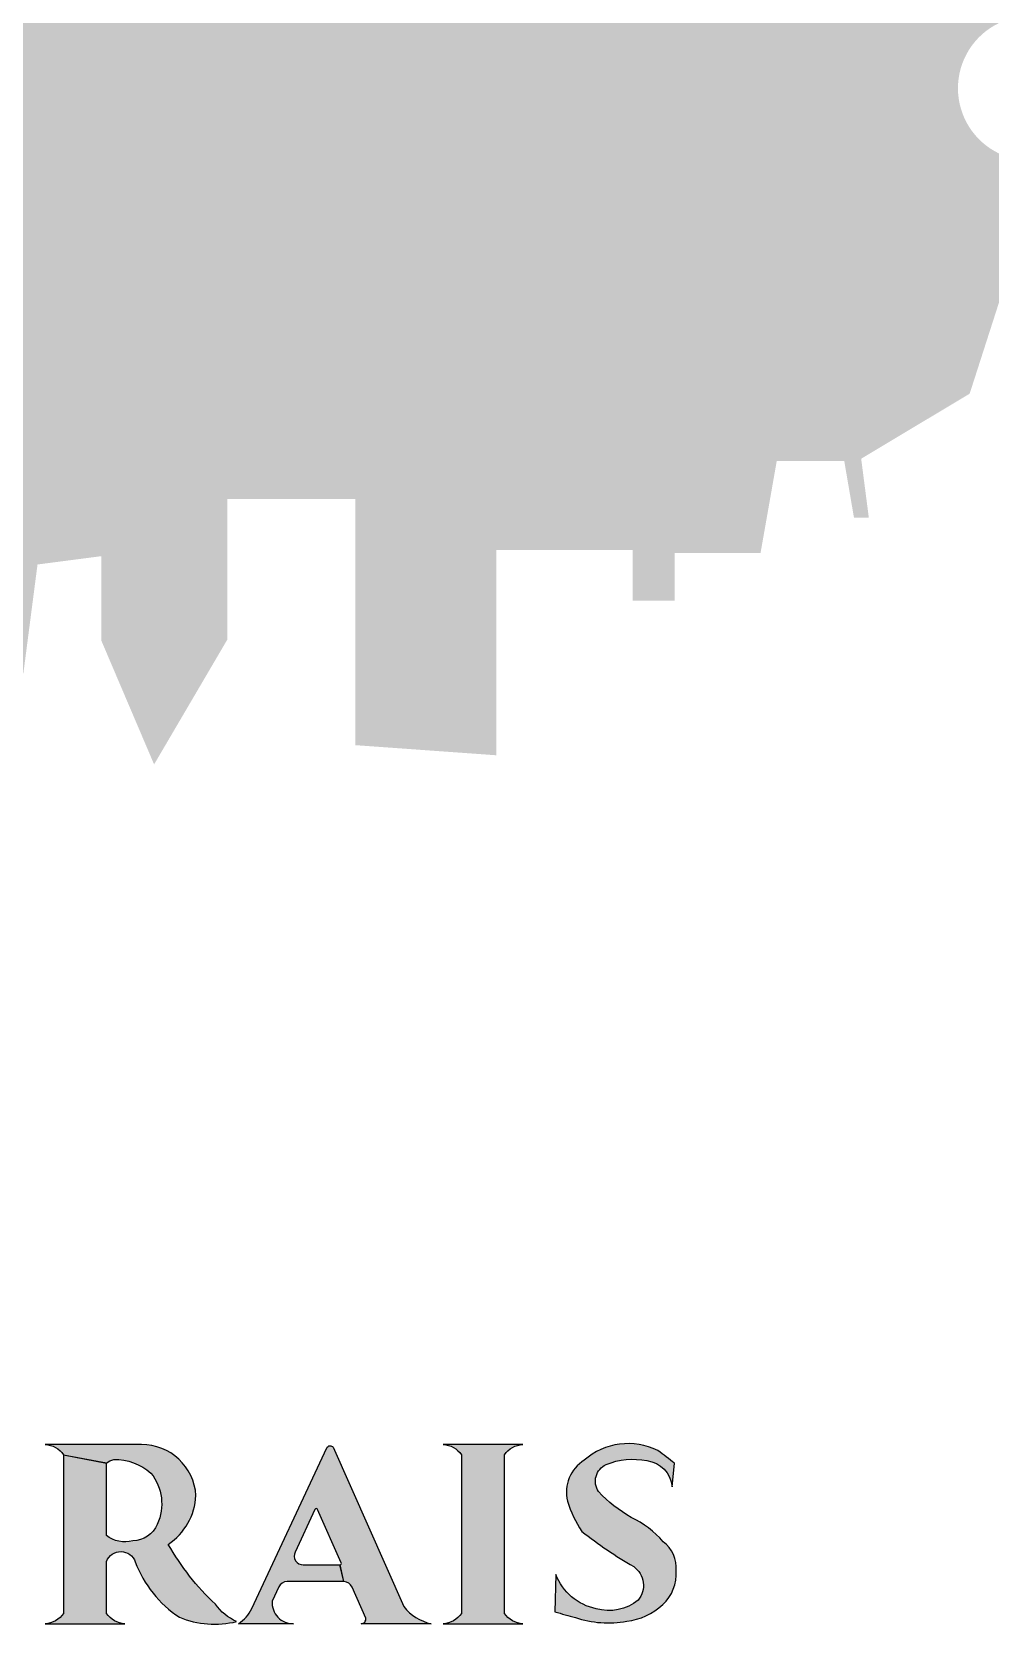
# Model space of a CAD drawing. Extents: x -1.9 to 86, y -1.6 to 61.
# Drawn here: x 74.774 to 75.38, y 7.635 to 8.632 of the extents above; entities that cross this region are included whole.
import ezdxf

# ---------------------------------------------------------------- set-up
doc = ezdxf.new("R2010")
doc.units = 0
doc.header["$MEASUREMENT"] = 0
doc.layers.get('0').update_dxf_attribs({"linetype": 'CONTINUOUS'})

msp = doc.modelspace()

# ---------------------------------------------------------------- hatches: boundary and pattern name
h = msp.add_hatch(color=256)
h.set_gradient(color1=(255, 255, 255), color2=(91, 91, 91), tint=1, name='CURVED')
h.paths.add_polyline_path([(73.65919667162493, 8.219217345326712), (73.60001291139301, 8.353032334762318), (73.60001291139301, 8.192327348729506), (73.64343309409841, 8.192327348729506)], flags=17)
edge = h.paths.add_edge_path()
edge.add_line((73.93256387819233, 8.272578201896891), (73.93256387819233, 8.353032334762482))
edge.add_line((73.93256387819233, 8.353032334762318), (73.82646376169768, 8.113139061467862))
edge.add_arc((73.82168270155157, 8.115253631132532), 0.005227804604488912, 270, 336.1411279704151, ccw=False)
edge.add_line((73.82168270155157, 8.11002582652786), (73.79714553637481, 8.11002582652786))
edge.add_line((73.79714553637459, 8.11002582652786), (73.79714553637459, 7.840138407167593))
edge.add_line((73.79714553637459, 7.840138407167828), (73.8227360364111, 7.829981164818278))
edge.add_line((73.82273603641178, 7.829981164818136), (73.82273603641178, 7.782798978153771))
edge.add_line((73.82273603641178, 7.782798978153878), (73.84967646705476, 7.805343235663827))
edge.add_line((73.84967646705545, 7.805343235663443), (73.8696976321506, 7.805343235663443))
edge.add_line((73.8696976321497, 7.805343235663443), (73.89276001331936, 7.795717580759117))
edge.add_line((73.89276001331936, 7.795717580759245), (73.89276001331936, 7.826874240006219))
edge.add_line((73.89276001331936, 7.826874240006006), (73.92945046465374, 7.837006502249018))
edge.add_line((73.92945046465306, 7.83700650224921), (73.92945046465306, 8.271773594712116))
edge.add_line((73.92945046465306, 8.271773594712371), (73.93256387819187, 8.272578201897055))
edge = h.paths.add_edge_path(flags=17)
edge.add_arc((74.49020776458778, 8.165598222613184), 0.07129698502019642, 28.79111662675934, 64.88071122991677)
edge.add_line((74.52047363850724, 8.230152362285637), (74.52836842884162, 8.199936119836337))
edge.add_line((74.52836842884093, 8.199936119836352), (74.55269111346738, 8.199936119836352))
edge = h.paths.add_edge_path()
edge.add_line((74.17936544390167, 8.306419001046905), (74.17936544390167, 8.620443656790968))
edge.add_line((74.17936544390167, 8.620443656790954), (74.3662787950378, 8.48659324054271))
edge.add_line((74.36627879503803, 8.486593240542703), (74.36627879503803, 8.37424048638914))
edge.add_arc((74.37150659964308, 8.374240486389269), 0.005227804604489208, 180, 270)
edge.add_line((74.37150659964308, 8.369012681784739), (74.45748232148375, 8.369012681784739))
edge.add_arc((74.45831292067291, 8.430665134806546), 0.06165804780090973, 269.2281418382186, 450.3257853274533)
edge.add_line((74.45796233326072, 8.492322185880013), (74.37150659964377, 8.492322185880013))
edge.add_arc((74.37150659964308, 8.487094381275824), 0.005227804604489208, 90, 180)
edge.add_line((74.36627879503803, 8.487094381275824), (74.1793654439019, 8.620944797524068))
edge.add_arc((74.18459324850718, 8.620944797524075), 0.005227804604489208, 90, 180, ccw=False)
edge.add_line((74.18459324850718, 8.62617260212825), (74.52169505526771, 8.62617260212825))
edge.add_arc((74.52373802887413, 8.384430366776257), 0.2417508678250299, 56.65671037308363, 90.4841974699915, ccw=False)
edge.add_arc((74.55608934586607, 8.463798288743945), 0.1585368287522042, -4.873497589609713, 50.6468058414215, ccw=False)
edge.add_arc((74.5648445455839, 8.461257418370195), 0.1496081027095822, 297.7002908840801, 355.8112263864524, ccw=False)
edge.add_arc((74.79692493571437, 8.602540159239922), 0.3183611755605353, 239.3003060874027, 247.7311382111136)
edge.add_arc((74.58968185450485, 8.164712537978403), 0.16735840124385, 22.985379362345725, 58.83885732105989, ccw=False)
edge.add_line((74.74375275675229, 8.230065361540838), (74.7689105410685, 8.230065361540838))
edge.add_line((74.76891054106827, 8.230065361540838), (74.7777723996297, 8.298284108095949))
edge.add_line((74.77777239962992, 8.298284108096098), (74.81781490388207, 8.30351153218615))
edge.add_line((74.81781490388252, 8.303511532186363), (74.81781490388252, 8.25041314021896))
edge.add_line((74.81781490388252, 8.250413140219123), (74.85074731231234, 8.173125075370443))
edge.add_line((74.85074731231188, 8.17312507537035), (74.89654013789195, 8.251203304483894))
edge.add_line((74.8965401378924, 8.251203304483923), (74.8965401378924, 8.339377846041494))
edge.add_line((74.8965401378924, 8.339377846041387), (74.97667759716282, 8.339377846041387))
edge.add_line((74.97667759716259, 8.339377846041387), (74.97667759716259, 8.185174377964792))
edge.add_line((74.97667759716259, 8.185174377964913), (75.06502766270737, 8.178832317655399))
edge.add_line((75.06502766270714, 8.178832317655406), (75.06502766270714, 8.307371978641385))
edge.add_line((75.06502766270714, 8.307371978641655), (75.15040416438191, 8.307371978641655))
edge.add_line((75.15040416438191, 8.307371978641655), (75.15040416438191, 8.275623571846921))
edge.add_line((75.15040416438191, 8.275623571846793), (75.17661324336481, 8.275623571846793))
edge.add_line((75.1766132433655, 8.275623571846793), (75.1766132433655, 8.305524066597144))
edge.add_line((75.1766132433655, 8.305524066596945), (75.23035508691473, 8.305524066596945))
edge.add_line((75.23035508691427, 8.305524066596945), (75.24050738516425, 8.36317549675703))
edge.add_line((75.24050738516425, 8.36317549675725), (75.28271940161639, 8.36317549675725))
edge.add_line((75.28271940161594, 8.36317549675725), (75.28882556425523, 8.327618297287053))
edge.add_line((75.28882556425592, 8.32761829728706), (75.29811753069984, 8.32761829728706))
edge.add_line((75.29811753069939, 8.32761829728706), (75.29333882499245, 8.364502252186725))
edge.add_line((75.2933388249929, 8.364502252186881), (75.36124098276431, 8.40523237369645))
edge.add_line((75.36124098276386, 8.40523237369645), (75.37968119823299, 8.462573380806418))
edge.add_line((75.37968119823321, 8.462573380806433), (75.37968119823321, 8.555594486431687))
edge.add_arc((75.39920399210641, 8.596459415321391), 0.04528887163300029, 115.5479368449065, 244.4643475700548, ccw=False)
edge.add_line((75.37967243709849, 8.637320157516683), (72.7910738042859, 8.637320157516683))
edge.add_arc((72.7631595277065, 8.589031863670513), 0.05577603571010523, -13.735721130798993, 59.9688479829353, ccw=False)
edge.add_arc((72.72478751189882, 8.611508937098847), 0.09920693683441938, 301.3760795084615, 338.8959344118896, ccw=False)
edge.add_line((72.77643992463308, 8.52680920525269), (72.81001299827753, 8.402823698673785))
edge.add_arc((72.7989060674457, 8.293694294141574), 0.1096931668156756, 38.356784728823584, 84.1885831267299, ccw=False)
edge.add_arc((72.8479724401628, 8.33923173432261), 0.04327949998463974, -63.662093375288975, 31.375701434723908, ccw=False)
edge.add_line((72.86717400512143, 8.300444945050316), (72.86680557330519, 8.270563079532025))
edge.add_line((72.86680557330519, 8.270563079532039), (72.92159683831218, 8.173376416042046))
edge.add_line((72.92159683831287, 8.173376416041933), (72.96326902962832, 8.172219440658864))
edge.add_arc((72.9676145306988, 8.120936170706017), 0.05146704923163702, -36.624065952300384, 94.84340274656921, ccw=False)
edge.add_line((73.008920284558, 8.09023288334491), (73.0695846428176, 8.084439808027902))
edge.add_line((73.06958464281738, 8.084439808028108), (73.08851809275379, 8.136191237237789))
edge.add_line((73.08851809275401, 8.136191237237782), (73.18026585391326, 8.153099189806717))
edge.add_line((73.18026585391303, 8.15309918980661), (73.18026585391303, 8.308839107643422))
edge.add_line((73.18026585391303, 8.308839107643834), (73.20670452103704, 8.31708192697198))
edge.add_line((73.20670452103704, 8.317081926971653), (73.2260878059138, 8.295010713390688))
edge.add_line((73.22608780591358, 8.295010713390653), (73.25945653044718, 8.295010713390653))
edge.add_line((73.25945653044764, 8.295010713390653), (73.25945653044764, 8.12816769628742))
edge.add_line((73.25945653044764, 8.128167696287463), (73.27610837207894, 8.128167696287463))
edge.add_line((73.27610837207894, 8.128167696287463), (73.27610837207894, 8.087624713881524))
edge.add_line((73.27610837207894, 8.087624713881482), (73.29811523961084, 8.087624713881482))
edge.add_line((73.29811523961061, 8.087624713881482), (73.31147660798919, 8.06287928174141))
edge.add_line((73.31147660798942, 8.062879281741445), (73.32365899455644, 8.062879281741445))
edge.add_line((73.32365899455621, 8.062879281741445), (73.33584138112323, 8.085660792528664))
edge.add_line((73.3358413811246, 8.085660792528628), (73.35156059708501, 8.085660792528628))
edge.add_line((73.35156059708387, 8.085660792528628), (73.35156059708387, 8.12816769628742))
edge.add_line((73.35156059708387, 8.128167696287463), (73.37199556622804, 8.128167696287463))
edge.add_line((73.37199556622849, 8.128167696287463), (73.37199556622849, 8.277673557172307))
edge.add_line((73.37199556622849, 8.277673557172392), (73.39155680077133, 8.268548620613885))
edge.add_line((73.39155680077155, 8.268548620613686), (73.39155680077155, 8.30455523106125))
edge.add_line((73.39155680077155, 8.3045552310614), (73.39895908913385, 8.3045552310614))
edge.add_line((73.39895908913294, 8.3045552310614), (73.39895908913294, 8.323319486527168))
edge.add_line((73.39895908913294, 8.323319486527126), (73.41433383585044, 8.323319486527126))
edge.add_line((73.41433383585112, 8.323319486527126), (73.41433383585112, 8.619843440405901))
edge.add_arc((73.41956164045595, 8.619843440406086), 0.005227804604489208, 90, 180, ccw=False)
edge.add_line((73.41956164045595, 8.625071245010602), (73.62955633986789, 8.625071245010602))
edge.add_line((73.62955633986721, 8.625071245010602), (73.76150733464678, 8.326728914220737))
edge.add_arc((73.76628839479221, 8.32884348388518), 0.005227804604488912, 203.8588720295849, 336.141127970415)
edge.add_line((73.77106945493878, 8.326728914220709), (73.90213063539213, 8.623059367188532))
edge.add_arc((73.90691169553801, 8.620944797524075), 0.005227804604488912, 90, 156.1411279704151, ccw=False)
edge.add_line((73.90691169553801, 8.62617260212825), (74.10679346716128, 8.62617260212825))
edge.add_arc((74.10679346716014, 8.620944797524075), 0.005227804604489208, 0, 90, ccw=False)
edge.add_line((74.11202127176497, 8.620944797524075), (74.11202127176497, 8.306419001047168))
edge.add_line((74.11202127176497, 8.306419001046905), (74.17936544390281, 8.306419001046905))
h.paths.add_polyline_path([(74.37229081031236, 7.954914991683154), (74.27480088842671, 7.954914991683154), (74.27480088842671, 7.850646063831888), (74.31281516102612, 7.889834385450712), (74.31281516102612, 7.738732415075063), (74.32317279474032, 7.738732415075063), (74.32317279474032, 7.901983993372895)])
edge = h.paths.add_edge_path()
edge.add_line((74.27480088842671, 8.031327879198429), (74.36627879503848, 8.09956104350234))
edge.add_arc((74.37150659964308, 8.099561043502192), 0.005227804604489208, 180, 270)
edge.add_line((74.37150659964308, 8.094333238897818), (74.4555357830587, 8.094333238897818))
edge.add_line((74.45553578305848, 8.094333238897818), (74.45553578305848, 8.236786857737542))
edge.add_line((74.45553578305848, 8.236786857737386), (74.37150659964286, 8.236786857737386))
edge.add_arc((74.37150659964308, 8.231559053133012), 0.005227804604489208, 90, 180)
edge.add_line((74.36627879503803, 8.231559053133012), (74.36627879503803, 8.100062184235064))
edge.add_line((74.36627879503803, 8.10006218423517), (74.27480088842626, 8.031829019931259))
edge.add_line((74.27480088842671, 8.031829019931209), (74.27480088842671, 8.03132787919835))
h = msp.add_hatch(color=256)
h.set_gradient(color1=(255, 255, 255), color2=(91, 91, 91), tint=1, name='CURVED')
h.paths.add_polyline_path([(73.65919667162493, 8.219217345326712), (73.60001291139301, 8.353032334762318), (73.60001291139301, 8.192327348729506), (73.64343309409841, 8.192327348729506)], flags=17)
edge = h.paths.add_edge_path()
edge.add_line((73.93256387819233, 8.272578201896891), (73.93256387819233, 8.353032334762482))
edge.add_line((73.93256387819233, 8.353032334762318), (73.82646376169768, 8.113139061467862))
edge.add_arc((73.82168270155157, 8.115253631132532), 0.005227804604488912, 270, 336.1411279704151, ccw=False)
edge.add_line((73.82168270155157, 8.11002582652786), (73.79714553637481, 8.11002582652786))
edge.add_line((73.79714553637459, 8.11002582652786), (73.79714553637459, 7.840138407167593))
edge.add_line((73.79714553637459, 7.840138407167828), (73.8227360364111, 7.829981164818278))
edge.add_line((73.82273603641178, 7.829981164818136), (73.82273603641178, 7.782798978153771))
edge.add_line((73.82273603641178, 7.782798978153878), (73.84967646705476, 7.805343235663827))
edge.add_line((73.84967646705545, 7.805343235663443), (73.8696976321506, 7.805343235663443))
edge.add_line((73.8696976321497, 7.805343235663443), (73.89276001331936, 7.795717580759117))
edge.add_line((73.89276001331936, 7.795717580759245), (73.89276001331936, 7.826874240006219))
edge.add_line((73.89276001331936, 7.826874240006006), (73.92945046465374, 7.837006502249018))
edge.add_line((73.92945046465306, 7.83700650224921), (73.92945046465306, 8.271773594712116))
edge.add_line((73.92945046465306, 8.271773594712371), (73.93256387819187, 8.272578201897055))
edge = h.paths.add_edge_path(flags=17)
edge.add_arc((74.49020776458778, 8.165598222613184), 0.07129698502019642, 28.79111662675934, 64.88071122991677)
edge.add_line((74.52047363850724, 8.230152362285637), (74.52836842884162, 8.199936119836337))
edge.add_line((74.52836842884093, 8.199936119836352), (74.55269111346738, 8.199936119836352))
edge = h.paths.add_edge_path()
edge.add_line((74.17936544390167, 8.306419001046905), (74.17936544390167, 8.620443656790968))
edge.add_line((74.17936544390167, 8.620443656790954), (74.3662787950378, 8.48659324054271))
edge.add_line((74.36627879503803, 8.486593240542703), (74.36627879503803, 8.37424048638914))
edge.add_arc((74.37150659964308, 8.374240486389269), 0.005227804604489208, 180, 270)
edge.add_line((74.37150659964308, 8.369012681784739), (74.45748232148375, 8.369012681784739))
edge.add_arc((74.45831292067291, 8.430665134806546), 0.06165804780090973, 269.2281418382186, 450.3257853274533)
edge.add_line((74.45796233326072, 8.492322185880013), (74.37150659964377, 8.492322185880013))
edge.add_arc((74.37150659964308, 8.487094381275824), 0.005227804604489208, 90, 180)
edge.add_line((74.36627879503803, 8.487094381275824), (74.1793654439019, 8.620944797524068))
edge.add_arc((74.18459324850718, 8.620944797524075), 0.005227804604489208, 90, 180, ccw=False)
edge.add_line((74.18459324850718, 8.62617260212825), (74.52169505526771, 8.62617260212825))
edge.add_arc((74.52373802887413, 8.384430366776257), 0.2417508678250299, 56.65671037308363, 90.4841974699915, ccw=False)
edge.add_arc((74.55608934586607, 8.463798288743945), 0.1585368287522042, -4.873497589609713, 50.6468058414215, ccw=False)
edge.add_arc((74.5648445455839, 8.461257418370195), 0.1496081027095822, 297.7002908840801, 355.8112263864524, ccw=False)
edge.add_arc((74.79692493571437, 8.602540159239922), 0.3183611755605353, 239.3003060874027, 247.7311382111136)
edge.add_arc((74.58968185450485, 8.164712537978403), 0.16735840124385, 22.985379362345725, 58.83885732105989, ccw=False)
edge.add_line((74.74375275675229, 8.230065361540838), (74.7689105410685, 8.230065361540838))
edge.add_line((74.76891054106827, 8.230065361540838), (74.7777723996297, 8.298284108095949))
edge.add_line((74.77777239962992, 8.298284108096098), (74.81781490388207, 8.30351153218615))
edge.add_line((74.81781490388252, 8.303511532186363), (74.81781490388252, 8.25041314021896))
edge.add_line((74.81781490388252, 8.250413140219123), (74.85074731231234, 8.173125075370443))
edge.add_line((74.85074731231188, 8.17312507537035), (74.89654013789195, 8.251203304483894))
edge.add_line((74.8965401378924, 8.251203304483923), (74.8965401378924, 8.339377846041494))
edge.add_line((74.8965401378924, 8.339377846041387), (74.97667759716282, 8.339377846041387))
edge.add_line((74.97667759716259, 8.339377846041387), (74.97667759716259, 8.185174377964792))
edge.add_line((74.97667759716259, 8.185174377964913), (75.06502766270737, 8.178832317655399))
edge.add_line((75.06502766270714, 8.178832317655406), (75.06502766270714, 8.307371978641385))
edge.add_line((75.06502766270714, 8.307371978641655), (75.15040416438191, 8.307371978641655))
edge.add_line((75.15040416438191, 8.307371978641655), (75.15040416438191, 8.275623571846921))
edge.add_line((75.15040416438191, 8.275623571846793), (75.17661324336481, 8.275623571846793))
edge.add_line((75.1766132433655, 8.275623571846793), (75.1766132433655, 8.305524066597144))
edge.add_line((75.1766132433655, 8.305524066596945), (75.23035508691473, 8.305524066596945))
edge.add_line((75.23035508691427, 8.305524066596945), (75.24050738516425, 8.36317549675703))
edge.add_line((75.24050738516425, 8.36317549675725), (75.28271940161639, 8.36317549675725))
edge.add_line((75.28271940161594, 8.36317549675725), (75.28882556425523, 8.327618297287053))
edge.add_line((75.28882556425592, 8.32761829728706), (75.29811753069984, 8.32761829728706))
edge.add_line((75.29811753069939, 8.32761829728706), (75.29333882499245, 8.364502252186725))
edge.add_line((75.2933388249929, 8.364502252186881), (75.36124098276431, 8.40523237369645))
edge.add_line((75.36124098276386, 8.40523237369645), (75.37968119823299, 8.462573380806418))
edge.add_line((75.37968119823321, 8.462573380806433), (75.37968119823321, 8.555594486431687))
edge.add_arc((75.39920399210641, 8.596459415321391), 0.04528887163300029, 115.5479368449065, 244.4643475700548, ccw=False)
edge.add_line((75.37967243709849, 8.637320157516683), (72.7910738042859, 8.637320157516683))
edge.add_arc((72.7631595277065, 8.589031863670513), 0.05577603571010523, -13.735721130798993, 59.9688479829353, ccw=False)
edge.add_arc((72.72478751189882, 8.611508937098847), 0.09920693683441938, 301.3760795084615, 338.8959344118896, ccw=False)
edge.add_line((72.77643992463308, 8.52680920525269), (72.81001299827753, 8.402823698673785))
edge.add_arc((72.7989060674457, 8.293694294141574), 0.1096931668156756, 38.356784728823584, 84.1885831267299, ccw=False)
edge.add_arc((72.8479724401628, 8.33923173432261), 0.04327949998463974, -63.662093375288975, 31.375701434723908, ccw=False)
edge.add_line((72.86717400512143, 8.300444945050316), (72.86680557330519, 8.270563079532025))
edge.add_line((72.86680557330519, 8.270563079532039), (72.92159683831218, 8.173376416042046))
edge.add_line((72.92159683831287, 8.173376416041933), (72.96326902962832, 8.172219440658864))
edge.add_arc((72.9676145306988, 8.120936170706017), 0.05146704923163702, -36.624065952300384, 94.84340274656921, ccw=False)
edge.add_line((73.008920284558, 8.09023288334491), (73.0695846428176, 8.084439808027902))
edge.add_line((73.06958464281738, 8.084439808028108), (73.08851809275379, 8.136191237237789))
edge.add_line((73.08851809275401, 8.136191237237782), (73.18026585391326, 8.153099189806717))
edge.add_line((73.18026585391303, 8.15309918980661), (73.18026585391303, 8.308839107643422))
edge.add_line((73.18026585391303, 8.308839107643834), (73.20670452103704, 8.31708192697198))
edge.add_line((73.20670452103704, 8.317081926971653), (73.2260878059138, 8.295010713390688))
edge.add_line((73.22608780591358, 8.295010713390653), (73.25945653044718, 8.295010713390653))
edge.add_line((73.25945653044764, 8.295010713390653), (73.25945653044764, 8.12816769628742))
edge.add_line((73.25945653044764, 8.128167696287463), (73.27610837207894, 8.128167696287463))
edge.add_line((73.27610837207894, 8.128167696287463), (73.27610837207894, 8.087624713881524))
edge.add_line((73.27610837207894, 8.087624713881482), (73.29811523961084, 8.087624713881482))
edge.add_line((73.29811523961061, 8.087624713881482), (73.31147660798919, 8.06287928174141))
edge.add_line((73.31147660798942, 8.062879281741445), (73.32365899455644, 8.062879281741445))
edge.add_line((73.32365899455621, 8.062879281741445), (73.33584138112323, 8.085660792528664))
edge.add_line((73.3358413811246, 8.085660792528628), (73.35156059708501, 8.085660792528628))
edge.add_line((73.35156059708387, 8.085660792528628), (73.35156059708387, 8.12816769628742))
edge.add_line((73.35156059708387, 8.128167696287463), (73.37199556622804, 8.128167696287463))
edge.add_line((73.37199556622849, 8.128167696287463), (73.37199556622849, 8.277673557172307))
edge.add_line((73.37199556622849, 8.277673557172392), (73.39155680077133, 8.268548620613885))
edge.add_line((73.39155680077155, 8.268548620613686), (73.39155680077155, 8.30455523106125))
edge.add_line((73.39155680077155, 8.3045552310614), (73.39895908913385, 8.3045552310614))
edge.add_line((73.39895908913294, 8.3045552310614), (73.39895908913294, 8.323319486527168))
edge.add_line((73.39895908913294, 8.323319486527126), (73.41433383585044, 8.323319486527126))
edge.add_line((73.41433383585112, 8.323319486527126), (73.41433383585112, 8.619843440405901))
edge.add_arc((73.41956164045595, 8.619843440406086), 0.005227804604489208, 90, 180, ccw=False)
edge.add_line((73.41956164045595, 8.625071245010602), (73.62955633986789, 8.625071245010602))
edge.add_line((73.62955633986721, 8.625071245010602), (73.76150733464678, 8.326728914220737))
edge.add_arc((73.76628839479221, 8.32884348388518), 0.005227804604488912, 203.8588720295849, 336.141127970415)
edge.add_line((73.77106945493878, 8.326728914220709), (73.90213063539213, 8.623059367188532))
edge.add_arc((73.90691169553801, 8.620944797524075), 0.005227804604488912, 90, 156.1411279704151, ccw=False)
edge.add_line((73.90691169553801, 8.62617260212825), (74.10679346716128, 8.62617260212825))
edge.add_arc((74.10679346716014, 8.620944797524075), 0.005227804604489208, 0, 90, ccw=False)
edge.add_line((74.11202127176497, 8.620944797524075), (74.11202127176497, 8.306419001047168))
edge.add_line((74.11202127176497, 8.306419001046905), (74.17936544390281, 8.306419001046905))
h.paths.add_polyline_path([(74.37229081031236, 7.954914991683154), (74.27480088842671, 7.954914991683154), (74.27480088842671, 7.850646063831888), (74.31281516102612, 7.889834385450712), (74.31281516102612, 7.738732415075063), (74.32317279474032, 7.738732415075063), (74.32317279474032, 7.901983993372895)])
edge = h.paths.add_edge_path()
edge.add_line((74.27480088842671, 8.031327879198429), (74.36627879503848, 8.09956104350234))
edge.add_arc((74.37150659964308, 8.099561043502192), 0.005227804604489208, 180, 270)
edge.add_line((74.37150659964308, 8.094333238897818), (74.4555357830587, 8.094333238897818))
edge.add_line((74.45553578305848, 8.094333238897818), (74.45553578305848, 8.236786857737542))
edge.add_line((74.45553578305848, 8.236786857737386), (74.37150659964286, 8.236786857737386))
edge.add_arc((74.37150659964308, 8.231559053133012), 0.005227804604489208, 90, 180)
edge.add_line((74.36627879503803, 8.231559053133012), (74.36627879503803, 8.100062184235064))
edge.add_line((74.36627879503803, 8.10006218423517), (74.27480088842626, 8.031829019931259))
edge.add_line((74.27480088842671, 8.031829019931209), (74.27480088842671, 8.03132787919835))
h = msp.add_hatch(color=256)
edge = h.paths.add_edge_path()
edge.add_line((74.84279258882552, 7.747343590506787), (74.78257058697463, 7.747343590506631))
edge.add_arc((74.78168629025176, 7.732235598533894), 0.01513384954802901, 34.6556985036558, 86.65020154043549, ccw=False)
edge.add_line((74.79413515223573, 7.740841366218788), (74.82089599355376, 7.73572916950765))
edge.add_arc((74.8301057311708, 7.72297253136536), 0.01573375618433399, 107.0177635520503, 125.8276453524903, ccw=False)
edge.add_arc((74.82579952238062, 7.70321172967097), 0.03480692115395414, 48.66956614974572, 90.49146809950179, ccw=False)
edge.add_arc((74.82451235764157, 7.710056965830635), 0.03100617669304995, -24.361826704798773, 38.476274951576386, ccw=False)
edge.add_arc((74.83701521044713, 7.704220160894437), 0.0172096672047047, 271.1754016845475, 336.1698382972643, ccw=False)
edge.add_arc((74.83249908661233, 7.705707390700672), 0.01931701767986735, 233.0823244677814, 284.59975714810395, ccw=False)
edge.add_line((74.82089599355376, 7.690263446789913), (74.82089599355376, 7.735679322207247))
edge.add_line((74.82089599355376, 7.735679322207247), (74.79413515223573, 7.74066120383236))
edge.add_line((74.79413515223573, 7.74066120383236), (74.79413515223573, 7.641596815280664))
edge.add_arc((74.7816862902518, 7.65020258296558), 0.01513384954800339, 273.3497984594081, 325.34430149618595, ccw=False)
edge.add_line((74.78257058697463, 7.635094590992864), (74.83246055881463, 7.635094590992239))
edge.add_arc((74.83334485553821, 7.650202582965027), 0.01513384954812106, 214.6556985009588, 266.65020153776123, ccw=False)
edge.add_line((74.82089599355376, 7.641596815280664), (74.82089599355376, 7.674098679366438))
edge.add_arc((74.82989011709236, 7.670606284540573), 0.009648371875467599, 19.542839544695994, 158.7789379523088, ccw=False)
edge.add_arc((74.90702721082543, 7.699562198731558), 0.07274621856628814, 200.7121786126667, 236.2136212335059)
edge.add_arc((74.88867040952145, 7.694381369833237), 0.05953268231091615, 248.2117071131409, 283.3209701309305)
edge.add_arc((74.91552088207327, 7.666004826719708), 0.0323412799299999, 215.290149807569, 246.03992797491492, ccw=False)
edge.add_arc((74.99897337345828, 7.764254354205991), 0.160438897884135, 209.7042529024173, 226.7889004131758, ccw=False)
edge.add_arc((74.83773153377349, 7.717350590776556), 0.03926277212728067, 303.8768631546799, 357.1471711071566)
edge.add_arc((74.8428709439859, 7.713198139870688), 0.0341455405386087, 3.691298735204744, 90.13147907054066)
h = msp.add_hatch(color=256)
edge = h.paths.add_edge_path()
edge.add_line((74.84279258882552, 7.747343590506787), (74.78257058697463, 7.747343590506631))
edge.add_arc((74.78168629025176, 7.732235598533894), 0.01513384954802901, 34.6556985036558, 86.65020154043549, ccw=False)
edge.add_line((74.79413515223573, 7.740841366218788), (74.82089599355376, 7.73572916950765))
edge.add_arc((74.8301057311708, 7.72297253136536), 0.01573375618433399, 107.0177635520503, 125.8276453524903, ccw=False)
edge.add_arc((74.82579952238062, 7.70321172967097), 0.03480692115395414, 48.66956614974572, 90.49146809950179, ccw=False)
edge.add_arc((74.82451235764157, 7.710056965830635), 0.03100617669304995, -24.361826704798773, 38.476274951576386, ccw=False)
edge.add_arc((74.83701521044713, 7.704220160894437), 0.0172096672047047, 271.1754016845475, 336.1698382972643, ccw=False)
edge.add_arc((74.83249908661233, 7.705707390700672), 0.01931701767986735, 233.0823244677814, 284.59975714810395, ccw=False)
edge.add_line((74.82089599355376, 7.690263446789913), (74.82089599355376, 7.735679322207247))
edge.add_line((74.82089599355376, 7.735679322207247), (74.79413515223573, 7.74066120383236))
edge.add_line((74.79413515223573, 7.74066120383236), (74.79413515223573, 7.641596815280664))
edge.add_arc((74.7816862902518, 7.65020258296558), 0.01513384954800339, 273.3497984594081, 325.34430149618595, ccw=False)
edge.add_line((74.78257058697463, 7.635094590992864), (74.83246055881463, 7.635094590992239))
edge.add_arc((74.83334485553821, 7.650202582965027), 0.01513384954812106, 214.6556985009588, 266.65020153776123, ccw=False)
edge.add_line((74.82089599355376, 7.641596815280664), (74.82089599355376, 7.674098679366438))
edge.add_arc((74.82989011709236, 7.670606284540573), 0.009648371875467599, 19.542839544695994, 158.7789379523088, ccw=False)
edge.add_arc((74.90702721082543, 7.699562198731558), 0.07274621856628814, 200.7121786126667, 236.2136212335059)
edge.add_arc((74.88867040952145, 7.694381369833237), 0.05953268231091615, 248.2117071131409, 283.3209701309305)
edge.add_arc((74.91552088207327, 7.666004826719708), 0.0323412799299999, 215.290149807569, 246.03992797491492, ccw=False)
edge.add_arc((74.99897337345828, 7.764254354205991), 0.160438897884135, 209.7042529024173, 226.7889004131758, ccw=False)
edge.add_arc((74.83773153377349, 7.717350590776556), 0.03926277212728067, 303.8768631546799, 357.1471711071566)
edge.add_arc((74.8428709439859, 7.713198139870688), 0.0341455405386087, 3.691298735204744, 90.13147907054066)
h = msp.add_hatch(color=256)
edge = h.paths.add_edge_path()
edge.add_arc((74.93394637881163, 7.655793061137766), 0.005662441070247937, 90.00000000071898, 155.0124622425917)
edge.add_line((74.92881394399168, 7.658184995855322), (74.9246153199343, 7.649175902023686))
edge.add_arc((74.93785584376087, 7.648359060974567), 0.0132656963820762, 176.4697541072907, 270.7790980291321)
edge.add_line((74.93803622283062, 7.635094590992978), (74.90352546750486, 7.635094590993461))
edge.add_arc((74.89092262776028, 7.654719088429665), 0.023322788625105, 302.7085509476456, 334.2607495456298)
edge.add_line((74.9119313230452, 7.644590554889376), (74.9588408875239, 7.745245593820187))
edge.add_arc((74.96089435134824, 7.744205536618433), 0.002301832457149707, 35.89354121500338, 153.1382795872142, ccw=False)
edge.add_line((74.96275908362722, 7.745555057343921), (75.00696596131374, 7.645783121283685))
edge.add_arc((75.03053906523799, 7.664574706534333), 0.03014655709788175, 218.5605250882168, 257.9301148890218)
edge.add_line((75.02423528125686, 7.635094590992239), (74.9803330770379, 7.635094590992864))
edge.add_arc((74.98023190711949, 7.638190837945377), 0.003097899375921712, 271.8714746654109, 365.934900236008)
edge.add_line((74.98331320181418, 7.638511155830884), (74.97463959823935, 7.658086893058908))
edge.add_arc((74.9694625745775, 7.655793061137216), 0.005662441070798102, 23.89713974359635, 90.00000000028759)
edge.add_line((74.96946257457748, 7.661455502208014), (74.96704283909511, 7.671950029239824))
edge.add_arc((74.96704283909504, 7.672896313705751), 0.0009462844659271497, 270.0000000043022, 383.8971397447236)
edge.add_line((74.96790800254834, 7.673279649706586), (74.95312664807088, 7.70664016804686))
edge.add_arc((74.9522614846174, 7.706256832046052), 0.0009462844660871088, 23.89713973866816, 155.0124622429044)
edge.add_line((74.95140377267248, 7.706656562593182), (74.93898272433589, 7.680004405027248))
edge.add_arc((74.94411515915566, 7.677612470309649), 0.00566244107010851, 155.0124622414718, 270.0000000010066)
edge.add_line((74.94411515915576, 7.67195002923954), (74.96699256090514, 7.67195002923954))
edge.add_line((74.96699256090514, 7.67195002923954), (74.96931365638542, 7.661455502208014))
edge.add_line((74.96931365638542, 7.661455502208014), (74.93394637881156, 7.661455502208014))
h = msp.add_hatch(color=256)
edge = h.paths.add_edge_path()
edge.add_arc((74.93394637881163, 7.655793061137766), 0.005662441070247937, 90.00000000071898, 155.0124622425917)
edge.add_line((74.92881394399168, 7.658184995855322), (74.9246153199343, 7.649175902023686))
edge.add_arc((74.93785584376087, 7.648359060974567), 0.0132656963820762, 176.4697541072907, 270.7790980291321)
edge.add_line((74.93803622283062, 7.635094590992978), (74.90352546750486, 7.635094590993461))
edge.add_arc((74.89092262776028, 7.654719088429665), 0.023322788625105, 302.7085509476456, 334.2607495456298)
edge.add_line((74.9119313230452, 7.644590554889376), (74.9588408875239, 7.745245593820187))
edge.add_arc((74.96089435134824, 7.744205536618433), 0.002301832457149707, 35.89354121500338, 153.1382795872142, ccw=False)
edge.add_line((74.96275908362722, 7.745555057343921), (75.00696596131374, 7.645783121283685))
edge.add_arc((75.03053906523799, 7.664574706534333), 0.03014655709788175, 218.5605250882168, 257.9301148890218)
edge.add_line((75.02423528125686, 7.635094590992239), (74.9803330770379, 7.635094590992864))
edge.add_arc((74.98023190711949, 7.638190837945377), 0.003097899375921712, 271.8714746654109, 365.934900236008)
edge.add_line((74.98331320181418, 7.638511155830884), (74.97463959823935, 7.658086893058908))
edge.add_arc((74.9694625745775, 7.655793061137216), 0.005662441070798102, 23.89713974359635, 90.00000000028759)
edge.add_line((74.96946257457748, 7.661455502208014), (74.96704283909511, 7.671950029239824))
edge.add_arc((74.96704283909504, 7.672896313705751), 0.0009462844659271497, 270.0000000043022, 383.8971397447236)
edge.add_line((74.96790800254834, 7.673279649706586), (74.95312664807088, 7.70664016804686))
edge.add_arc((74.9522614846174, 7.706256832046052), 0.0009462844660871088, 23.89713973866816, 155.0124622429044)
edge.add_line((74.95140377267248, 7.706656562593182), (74.93898272433589, 7.680004405027248))
edge.add_arc((74.94411515915566, 7.677612470309649), 0.00566244107010851, 155.0124622414718, 270.0000000010066)
edge.add_line((74.94411515915576, 7.67195002923954), (74.96699256090514, 7.67195002923954))
edge.add_line((74.96699256090514, 7.67195002923954), (74.96931365638542, 7.661455502208014))
edge.add_line((74.96931365638542, 7.661455502208014), (74.93394637881156, 7.661455502208014))
h = msp.add_hatch(color=256)
edge = h.paths.add_edge_path()
edge.add_arc((75.08243596941772, 7.650202582966542), 0.01513384954892646, 214.6556985072631, 266.650201543329, ccw=False)
edge.add_line((75.06998710743355, 7.641596815280352), (75.06998710743355, 7.740841366219101))
edge.add_arc((75.08243596941776, 7.732235598532932), 0.01513384954894982, 93.34979845682727, 145.3443014928951, ccw=False)
edge.add_line((75.08155167269555, 7.747343590506631), (75.03166170085464, 7.747343590506631))
edge.add_arc((75.03077740413201, 7.732235598533669), 0.01513384954823921, 34.655698504917325, 86.65020154139819, ccw=False)
edge.add_line((75.04322626611597, 7.740841366218959), (75.04322626611597, 7.641596815280352))
edge.add_arc((75.0307774041322, 7.650202582965731), 0.01513384954813845, 273.3497984579245, 325.3443014944056, ccw=False)
edge.add_line((75.03166170085464, 7.635094590992864), (75.08155167269555, 7.635094590992864))
h = msp.add_hatch(color=256)
edge = h.paths.add_edge_path()
edge.add_arc((75.08243596941772, 7.650202582966542), 0.01513384954892646, 214.6556985072631, 266.650201543329, ccw=False)
edge.add_line((75.06998710743355, 7.641596815280352), (75.06998710743355, 7.740841366219101))
edge.add_arc((75.08243596941776, 7.732235598532932), 0.01513384954894982, 93.34979845682727, 145.3443014928951, ccw=False)
edge.add_line((75.08155167269555, 7.747343590506631), (75.03166170085464, 7.747343590506631))
edge.add_arc((75.03077740413201, 7.732235598533669), 0.01513384954823921, 34.655698504917325, 86.65020154139819, ccw=False)
edge.add_line((75.04322626611597, 7.740841366218959), (75.04322626611597, 7.641596815280352))
edge.add_arc((75.0307774041322, 7.650202582965731), 0.01513384954813845, 273.3497984579245, 325.3443014944056, ccw=False)
edge.add_line((75.03166170085464, 7.635094590992864), (75.08155167269555, 7.635094590992864))
h = msp.add_hatch(color=256)
edge = h.paths.add_edge_path()
edge.add_line((75.17502371666441, 7.720727940541735), (75.17654582256714, 7.735551212046019))
edge.add_arc((74.93189642713254, 7.423477059681285), 0.3965395355581571, 51.9054574162549, 53.79986816031946)
edge.add_arc((75.14749951794283, 7.706354745817491), 0.04151173477991905, 63.3862823915897, 131.4851206111467)
edge.add_arc((75.13250363564462, 7.71729468513815), 0.02372013467948652, 121.8087769270223, 193.1985737784137)
edge.add_arc((75.18345128480797, 7.73561723098672), 0.07775355894291294, 197.7764633607466, 213.3353108117676)
edge.add_arc((75.28931696595588, 7.909790784201554), 0.2760944657766174, 231.7769635888043, 239.9221715820866)
edge.add_arc((75.1423937400836, 7.659012154183069), 0.01462263809810417, -38.712236672734775, 54.211085910828615, ccw=False)
edge.add_arc((75.13548201383749, 7.672320327498442), 0.02897993468618374, 253.8125356193662, 309.2141784591629, ccw=False)
edge.add_arc((75.1342984778988, 7.678034751757541), 0.03424682152342677, 200.869601558604, 258.3842193001136, ccw=False)
edge.add_line((75.1022984666632, 7.665834585144765), (75.10166607429218, 7.642642416313677))
edge.add_arc((75.14799141793628, 7.782057752963976), 0.1469104269854932, 251.6192309190278, 256.8096045757341)
edge.add_arc((75.13510787607748, 7.69951836310044), 0.06391911558960481, 251.1614880015937, 280.3260857455793)
edge.add_arc((75.14146844087298, 7.677273469819792), 0.04095734107435012, 277.1487196683479, 312.4295212039124)
edge.add_arc((75.15170473857926, 7.666153968362047), 0.02584375143411573, 312.3112323809365, 364.5404329525618)
edge.add_arc((75.15676915950179, 7.669978858234925), 0.02077453954835481, 355.0874483458213, 412.5658796802908)
edge.add_arc((75.11978739814474, 7.642222298270862), 0.06647858859627336, 41.7335603118595, 63.49005313530076)
edge.add_arc((75.18891417956881, 7.772974924621526), 0.08145634525713831, 222.6376608944673, 241.0297257928397, ccw=False)
edge.add_arc((75.13843774833693, 7.724303702532326), 0.01146951843687389, 114.49888019784811, 214.5461645926056, ccw=False)
edge.add_arc((75.15040593897672, 7.694540324231523), 0.04354039560858181, 78.39844071788917, 112.5885234483111, ccw=False)
edge.add_arc((75.1571119041036, 7.719311981916352), 0.01799636271127996, 5.006828760066128, 83.45846444916589, ccw=False)
edge.add_arc((75.17462892673416, 7.720846626570575), 0.0004122444207892812, -16.732398602028013, 5.006829003687187, ccw=False)
h = msp.add_hatch(color=256)
edge = h.paths.add_edge_path()
edge.add_line((75.17502371666441, 7.720727940541735), (75.17654582256714, 7.735551212046019))
edge.add_arc((74.93189642713254, 7.423477059681285), 0.3965395355581571, 51.9054574162549, 53.79986816031946)
edge.add_arc((75.14749951794283, 7.706354745817491), 0.04151173477991905, 63.3862823915897, 131.4851206111467)
edge.add_arc((75.13250363564462, 7.71729468513815), 0.02372013467948652, 121.8087769270223, 193.1985737784137)
edge.add_arc((75.18345128480797, 7.73561723098672), 0.07775355894291294, 197.7764633607466, 213.3353108117676)
edge.add_arc((75.28931696595588, 7.909790784201554), 0.2760944657766174, 231.7769635888043, 239.9221715820866)
edge.add_arc((75.1423937400836, 7.659012154183069), 0.01462263809810417, -38.712236672734775, 54.211085910828615, ccw=False)
edge.add_arc((75.13548201383749, 7.672320327498442), 0.02897993468618374, 253.8125356193662, 309.2141784591629, ccw=False)
edge.add_arc((75.1342984778988, 7.678034751757541), 0.03424682152342677, 200.869601558604, 258.3842193001136, ccw=False)
edge.add_line((75.1022984666632, 7.665834585144765), (75.10166607429218, 7.642642416313677))
edge.add_arc((75.14799141793628, 7.782057752963976), 0.1469104269854932, 251.6192309190278, 256.8096045757341)
edge.add_arc((75.13510787607748, 7.69951836310044), 0.06391911558960481, 251.1614880015937, 280.3260857455793)
edge.add_arc((75.14146844087298, 7.677273469819792), 0.04095734107435012, 277.1487196683479, 312.4295212039124)
edge.add_arc((75.15170473857926, 7.666153968362047), 0.02584375143411573, 312.3112323809365, 364.5404329525618)
edge.add_arc((75.15676915950179, 7.669978858234925), 0.02077453954835481, 355.0874483458213, 412.5658796802908)
edge.add_arc((75.11978739814474, 7.642222298270862), 0.06647858859627336, 41.7335603118595, 63.49005313530076)
edge.add_arc((75.18891417956881, 7.772974924621526), 0.08145634525713831, 222.6376608944673, 241.0297257928397, ccw=False)
edge.add_arc((75.13843774833693, 7.724303702532326), 0.01146951843687389, 114.49888019784811, 214.5461645926056, ccw=False)
edge.add_arc((75.15040593897672, 7.694540324231523), 0.04354039560858181, 78.39844071788917, 112.5885234483111, ccw=False)
edge.add_arc((75.1571119041036, 7.719311981916352), 0.01799636271127996, 5.006828760066128, 83.45846444916589, ccw=False)
edge.add_arc((75.17462892673416, 7.720846626570575), 0.0004122444207892812, -16.732398602028013, 5.006829003687187, ccw=False)

# ---------------------------------------------------------------- linework, layer by layer
for points in [[(74.84279258882552, 7.747343590506787), (74.78257058697463, 7.747343590506631, -0.2308429278338194), (74.79413515223573, 7.740841366218788), (74.82089599355376, 7.73572916950765, -0.08225837484403582), (74.82550096144368, 7.738017370328549, -0.1845353673800663), (74.84878603484671, 7.729348715053064, -0.2812667167393965), (74.852757703724, 7.697266992499763, -0.2914470826029983), (74.83736823562944, 7.687014114907129, -0.2286514397146725), (74.82089599355376, 7.690263446789913), (74.82089599355376, 7.735679322207247), (74.79413515223573, 7.74066120383236), (74.79413515223573, 7.641596815280664, -0.2308429278338106), (74.78257058697463, 7.635094590992864), (74.83246055881463, 7.635094590992239, -0.2308429278339464), (74.82089599355376, 7.641596815280664), (74.82089599355376, 7.674098679366438, -0.6952517248741932), (74.83898266211835, 7.673833776569595, 0.1561552674605314), (74.866573180872, 7.639101601842171, 0.1544028008450052), (74.90238709095487, 7.636450437563965, -0.134982171296168), (74.88912273527953, 7.647320709577954, -0.07468423106021474), (74.85961699137701, 7.684753167249482, 0.2367139255428499), (74.87694564642547, 7.715396455664347, 0.3961308256170448)], [(74.84279258882552, 7.747343590506787), (74.78257058697463, 7.747343590506631, -0.2308429278338194), (74.79413515223573, 7.740841366218788), (74.82089599355376, 7.73572916950765, -0.08225837484403582), (74.82550096144368, 7.738017370328549, -0.1845353673800663), (74.84878603484671, 7.729348715053064, -0.2812667167393965), (74.852757703724, 7.697266992499763, -0.2914470826029983), (74.83736823562944, 7.687014114907129, -0.2286514397146725), (74.82089599355376, 7.690263446789913), (74.82089599355376, 7.735679322207247), (74.79413515223573, 7.74066120383236), (74.79413515223573, 7.641596815280664, -0.2308429278338106), (74.78257058697463, 7.635094590992864), (74.83246055881463, 7.635094590992239, -0.2308429278339464), (74.82089599355376, 7.641596815280664), (74.82089599355376, 7.674098679366438, -0.6952517248741932), (74.83898266211835, 7.673833776569595, 0.1561552674605314), (74.866573180872, 7.639101601842171, 0.1544028008450052), (74.90238709095487, 7.636450437563965, -0.134982171296168), (74.88912273527953, 7.647320709577954, -0.07468423106021474), (74.85961699137701, 7.684753167249482, 0.2367139255428499), (74.87694564642547, 7.715396455664347, 0.3961308256170448)], [(74.93394637881156, 7.661455502208014, 0.2915324169847965), (74.92881394399168, 7.658184995855322), (74.9246153199343, 7.649175902023686, 0.4364182753945399), (74.93803622283062, 7.635094590992978), (74.90352546750486, 7.635094590993461, 0.1385488840065527), (74.9119313230452, 7.644590554889376), (74.9588408875239, 7.745245593820187, -0.5614305380621217), (74.96275908362722, 7.745555057343921), (75.00696596131374, 7.645783121283685, 0.1734921430481456), (75.02423528125686, 7.635094590992239), (74.9803330770379, 7.635094590992864, 0.4351414829771634), (74.98331320181418, 7.638511155830884), (74.97463959823935, 7.658086893058908, 0.2967017523477975), (74.96946257457748, 7.661455502208014), (74.96704283909511, 7.671950029239824, 0.5423747182877778), (74.96790800254834, 7.673279649706586), (74.95312664807088, 7.70664016804686, 0.6439332203099591), (74.95140377267248, 7.706656562593182), (74.93898272433589, 7.680004405027248, 0.5485480454910027), (74.94411515915576, 7.67195002923954), (74.96699256090514, 7.67195002923954), (74.96931365638542, 7.661455502208014)], [(74.93394637881156, 7.661455502208014, 0.2915324169847965), (74.92881394399168, 7.658184995855322), (74.9246153199343, 7.649175902023686, 0.4364182753945399), (74.93803622283062, 7.635094590992978), (74.90352546750486, 7.635094590993461, 0.1385488840065527), (74.9119313230452, 7.644590554889376), (74.9588408875239, 7.745245593820187, -0.5614305380621217), (74.96275908362722, 7.745555057343921), (75.00696596131374, 7.645783121283685, 0.1734921430481456), (75.02423528125686, 7.635094590992239), (74.9803330770379, 7.635094590992864, 0.4351414829771634), (74.98331320181418, 7.638511155830884), (74.97463959823935, 7.658086893058908, 0.2967017523477975), (74.96946257457748, 7.661455502208014), (74.96704283909511, 7.671950029239824, 0.5423747182877778), (74.96790800254834, 7.673279649706586), (74.95312664807088, 7.70664016804686, 0.6439332203099591), (74.95140377267248, 7.706656562593182), (74.93898272433589, 7.680004405027248, 0.5485480454910027), (74.94411515915576, 7.67195002923954), (74.96699256090514, 7.67195002923954), (74.96931365638542, 7.661455502208014)], [(75.08155167269555, 7.635094590992864, -0.2308429278305726), (75.06998710743355, 7.641596815280352), (75.06998710743355, 7.740841366219101, -0.230842927830562), (75.08155167269555, 7.747343590506631), (75.03166170085464, 7.747343590506631, -0.2308429278324742), (75.04322626611597, 7.740841366218959), (75.04322626611597, 7.641596815280352, -0.2308429278325163), (75.03166170085464, 7.635094590992864)], [(75.08155167269555, 7.635094590992864, -0.2308429278305726), (75.06998710743355, 7.641596815280352), (75.06998710743355, 7.740841366219101, -0.230842927830562), (75.08155167269555, 7.747343590506631), (75.03166170085464, 7.747343590506631, -0.2308429278324742), (75.04322626611597, 7.740841366218959), (75.04322626611597, 7.641596815280352, -0.2308429278325163), (75.03166170085464, 7.635094590992864)], [(75.17502371666441, 7.720727940541735), (75.17654582256714, 7.735551212046019, 0.008266114480362807), (75.16609566058045, 7.743468188172514, 0.3062023174626656), (75.12000108518268, 7.737452339296297, 0.3219786310648445), (75.10941007812525, 7.711878746594167, 0.06799276650570034), (75.11849060868971, 7.692888710224267, 0.03555514564524183), (75.15094506958857, 7.670873701664135, -0.4292376381715276), (75.15380373862271, 7.649867020051431, -0.2465566743632692), (75.1274029587008, 7.644489310942916, -0.2563592880002394), (75.1022984666632, 7.665834585144765), (75.10166607429218, 7.642642416313677, 0.02265115014740607), (75.1144682707205, 7.63902323909474, 0.127945951142398), (75.1465653866147, 7.636634511516377, 0.1551692114257021), (75.16910165366866, 7.647042536349758, 0.2319218150799284), (75.17746738502964, 7.668199826631962, 0.2561910250823609), (75.1693969387562, 7.686474939119435, 0.09521680593711683), (75.14946032703128, 7.70171112102814, -0.08042324216446885), (75.12899065520159, 7.717799681893823, -0.466558861592544), (75.13368162052515, 7.734740613062357, -0.1502990240110441), (75.15916211194107, 7.737191179847443, -0.35633787380087), (75.17503959815517, 7.720882604986869, -0.09514078976423775)], [(75.17502371666441, 7.720727940541735), (75.17654582256714, 7.735551212046019, 0.008266114480362807), (75.16609566058045, 7.743468188172514, 0.3062023174626656), (75.12000108518268, 7.737452339296297, 0.3219786310648445), (75.10941007812525, 7.711878746594167, 0.06799276650570034), (75.11849060868971, 7.692888710224267, 0.03555514564524183), (75.15094506958857, 7.670873701664135, -0.4292376381715276), (75.15380373862271, 7.649867020051431, -0.2465566743632692), (75.1274029587008, 7.644489310942916, -0.2563592880002394), (75.1022984666632, 7.665834585144765), (75.10166607429218, 7.642642416313677, 0.02265115014740607), (75.1144682707205, 7.63902323909474, 0.127945951142398), (75.1465653866147, 7.636634511516377, 0.1551692114257021), (75.16910165366866, 7.647042536349758, 0.2319218150799284), (75.17746738502964, 7.668199826631962, 0.2561910250823609), (75.1693969387562, 7.686474939119435, 0.09521680593711683), (75.14946032703128, 7.70171112102814, -0.08042324216446885), (75.12899065520159, 7.717799681893823, -0.466558861592544), (75.13368162052515, 7.734740613062357, -0.1502990240110441), (75.15916211194107, 7.737191179847443, -0.35633787380087), (75.17503959815517, 7.720882604986869, -0.09514078976423775)]]:
    msp.add_lwpolyline(points, format="xyb", close=True)

doc.saveas('drawing.dxf')
